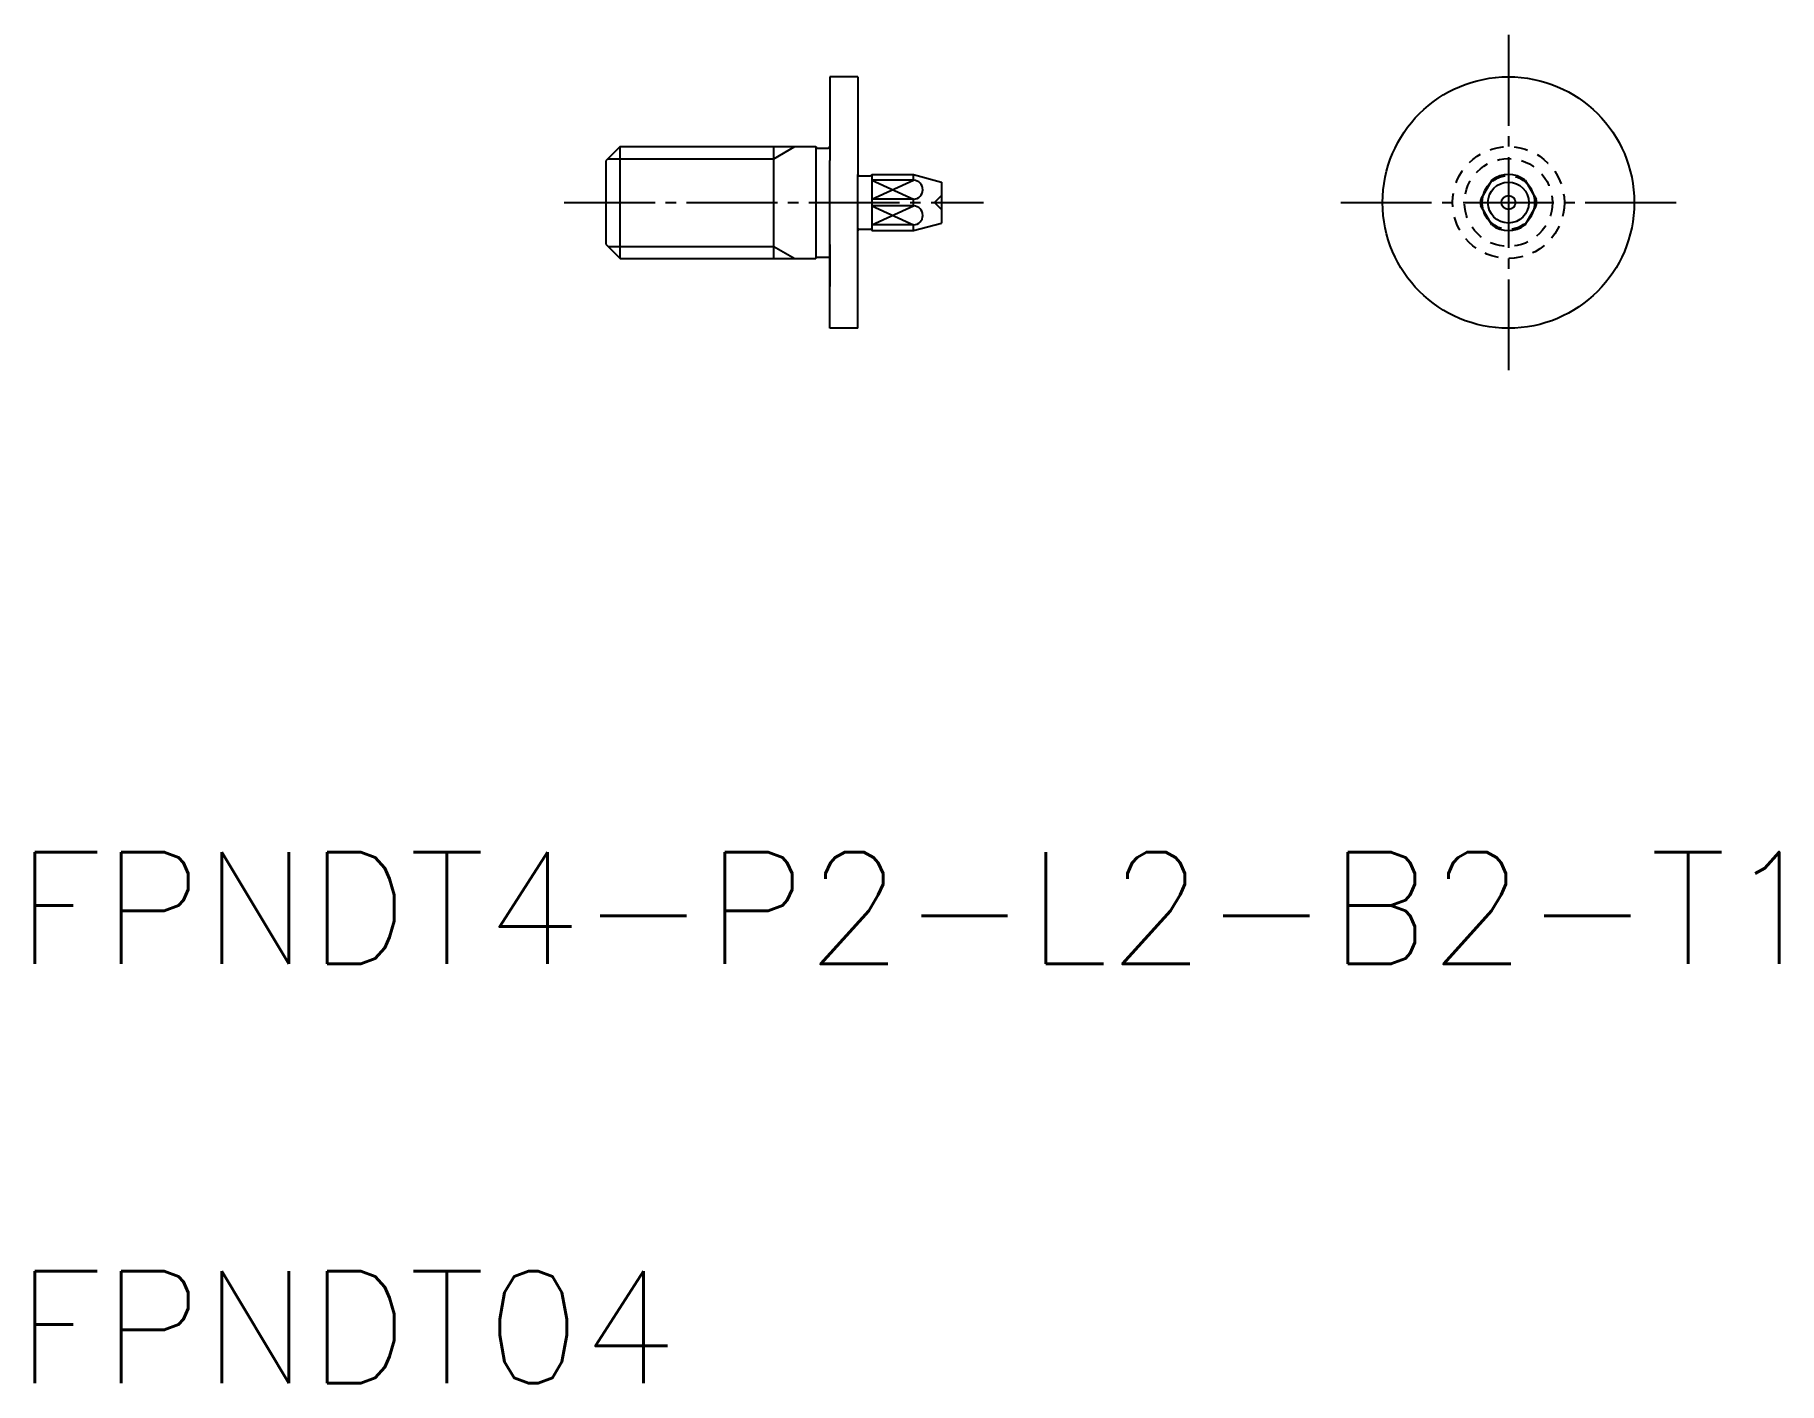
# Model space of a CAD drawing. Extents: x 112.9 to 175.3, y 57.8 to 106.1.
import ezdxf

# ---------------------------------------------------------------- set-up
doc = ezdxf.new("R2010")
doc.units = 0
doc.header["$LTSCALE"] = 0.25
doc.linetypes.add('CENTER', pattern=[17.5, 13, -1.5, 1.5, -1.5])
doc.linetypes.add('DASHED', pattern=[3.5, 2, -1.5])
doc.layers.get('0').update_dxf_attribs({"linetype": 'CONTINUOUS'})
doc.layers.add('CENTER', color=1, linetype='CENTER')
doc.styles.get("Standard").update_dxf_attribs({"font": 'txt.shx'})

msp = doc.modelspace()

# ---------------------------------------------------------------- linework, layer by layer
at = {"color": 7, "linetype": 'CONTINUOUS'}
for p, q in [((142.324, 104.577), (141.324, 104.577)), ((141.324, 104.577), (141.324, 101.577)), ((142.324, 104.577), (142.324, 101.077)), ((133.824, 102.077), (133.324, 101.577)), ((133.824, 98.077), (133.824, 102.077)), ((133.824, 102.077), (140.824, 102.077)), ((139.324, 98.077), (139.324, 102.077)), ((140.824, 102.077), (140.824, 102.077)), ((140.824, 102.077), (140.824, 98.077)), ((140.874, 102.027), (141.274, 102.027)), ((141.324, 102.077), (141.324, 102.077)), ((133.324, 98.577), (133.324, 101.577)), ((141.324, 98.577), (141.324, 101.577)), ((142.324, 101.077), (142.324, 101.077)), ((142.324, 99.077), (142.324, 101.077)), ((142.374, 101.027), (142.774, 101.027)), ((142.824, 101.077), (142.824, 101.077)), ((142.824, 101.077), (142.824, 99.077)), ((142.824, 101.077), (144.324, 101.077)), ((144.324, 100.877), (142.824, 100.877)), ((144.324, 100.877), (144.324, 101.077)), ((144.324, 101.077), (145.324, 100.809)), ((145.324, 100.809), (145.324, 99.345)), ((165.003, 100.877), (164.61, 100.196)), ((166.203, 100.877), (166.596, 100.196)), ((144.324, 100.196), (142.824, 100.196)), ((144.324, 99.957), (142.824, 99.957)), ((144.324, 99.957), (144.324, 100.196)), ((165.003, 99.277), (164.61, 99.957)), ((166.203, 99.277), (166.596, 99.957)), ((144.324, 99.277), (142.824, 99.277)), ((144.324, 99.077), (145.324, 99.345)), ((144.324, 99.077), (144.324, 99.277)), ((142.324, 99.077), (142.324, 99.077)), ((142.324, 95.577), (142.324, 99.077)), ((142.374, 99.127), (142.774, 99.127)), ((142.824, 99.077), (142.824, 99.077)), ((142.824, 99.077), (144.324, 99.077)), ((133.324, 98.577), (133.824, 98.077)), ((133.824, 98.077), (140.824, 98.077)), ((140.824, 98.077), (140.824, 98.077)), ((140.874, 98.127), (141.274, 98.127)), ((141.324, 98.577), (141.324, 97.077)), ((141.324, 95.577), (141.324, 98.577)), ((141.324, 98.077), (141.324, 98.077)), ((142.324, 95.577), (141.324, 95.577))]:
    msp.add_line(p, q, dxfattribs=at)
at = {"color": 3}
for p, q in [((139.324, 101.647), (140.068, 102.077)), ((133.395, 101.647), (139.324, 101.647)), ((142.824, 100.196), (144.324, 100.877)), ((142.824, 100.877), (144.324, 100.196)), ((142.824, 99.957), (144.324, 99.277)), ((142.824, 99.277), (144.324, 99.957)), ((133.395, 98.506), (139.324, 98.506)), ((139.324, 98.506), (140.068, 98.077))]:
    msp.add_line(p, q, dxfattribs=at)
at = {"color": 3, "linetype": 'DASHED'}
for q in [(145.324, 100.327), (145.324, 99.827)]:
    msp.add_line((145.074, 100.077), q, dxfattribs=at)
at = {"color": 7, "linetype": 'CONTINUOUS'}
for radius in [4.5, 0.732, 0.25]:
    msp.add_circle((165.603, 100.077), radius, dxfattribs=at)
at = {"color": 3, "linetype": 'DASHED'}
for radius in [2, 1.571]:
    msp.add_circle((165.603, 100.077), radius, dxfattribs=at)
at = {"color": 7, "linetype": 'CONTINUOUS'}
for centre, radius, start, end in [((140.874, 102.077), 0.05, 180, 270), ((141.274, 102.077), 0.05, 270, 0), ((142.374, 101.077), 0.05, 180, 270), ((142.774, 101.077), 0.05, 270, 0), ((144.311, 100.536), 0.34, 272.17937, 87.82063), ((165.603, 100.077), 0.95, 135.46992, 164.53008), ((165.603, 100.077), 1, 53.1301, 126.8699), ((165.603, 100.077), 0.95, 15.46992, 44.53008), ((144.311, 99.617), 0.34, 272.17937, 87.82063), ((165.603, 100.077), 1, 173.1301, 186.8699), ((165.603, 100.077), 1, 353.1301, 6.8699), ((165.603, 100.077), 0.95, 195.46992, 224.53008), ((165.603, 100.077), 1, 233.1301, 306.8699), ((165.603, 100.077), 0.95, 315.46992, 344.53008), ((142.374, 99.077), 0.05, 90, 180), ((142.774, 99.077), 0.05, 0, 90), ((140.874, 98.077), 0.05, 90, 180), ((141.274, 98.077), 0.05, 0, 90)]:
    msp.add_arc(centre, radius, start, end, dxfattribs=at)
at = {"color": 3, "linetype": 'DASHED'}
for start, end in [(44.53008, 135.46992), (164.53008, 195.46992), (344.53008, 15.46992), (224.53008, 315.46992)]:
    msp.add_arc((165.603, 100.077), 0.95, start, end, dxfattribs=at)
at = {"layer": 'CENTER', "color": 1, "linetype": 'CENTER'}
for p, q in [((165.603, 106.077), (165.603, 94.077)), ((131.824, 100.077), (146.824, 100.077)), ((159.603, 100.077), (171.603, 100.077))]:
    msp.add_line(p, q, dxfattribs=at)

# ---------------------------------------------------------------- texts
for s, p in [('FPNDT4-P2-L2-B2-T1', (112.201, 72.834)), ('FPNDT04', (112.201, 57.834))]:
    msp.add_text(s, height=4).set_placement(p)

doc.saveas('drawing.dxf')
